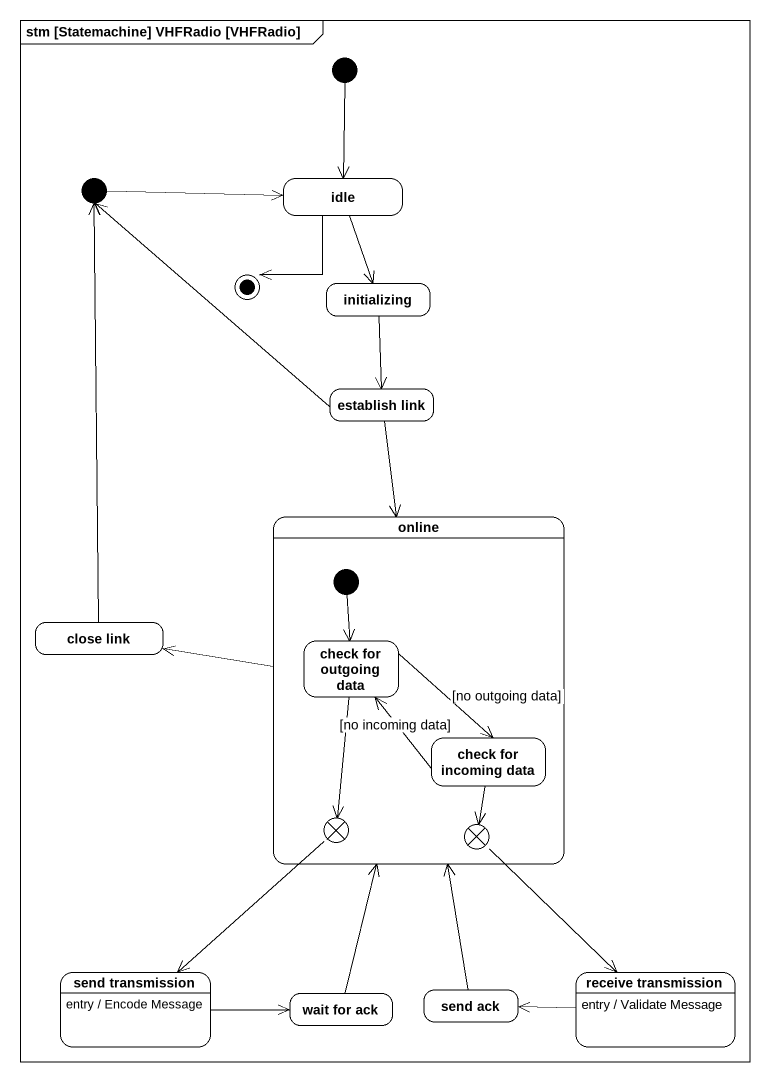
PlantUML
@startuml
mainframe stm [Statemachine] VHFRadio [VHFRadio]
hide empty description
state junction1 <<choice>>
state idle
state initializing
state "establish link" as establish_link
state online {
  state "check for outgoing data" as check_for_outgoing_data
  state "check for incoming data" as check_for_incoming_data
  state exit1 <<exitPoint>>
  state exit2 <<exitPoint>>
  [*] --> check_for_outgoing_data
}
state "close link" as close_link
state "send transmission" as send_transmission
send_transmission : entry / Encode Message
state "wait for ack" as wait_for_ack
state "send ack" as send_ack
state "receive transmission" as receive_transmission
receive_transmission : entry / Validate Message
[*] --> idle
junction1 -right-> idle
idle --> initializing
initializing --> establish_link
establish_link -up-> junction1
establish_link --> online
online -left-> close_link
close_link -up-> junction1
check_for_outgoing_data --> check_for_incoming_data : [no outgoing data]
check_for_outgoing_data --> exit1
check_for_incoming_data -up-> check_for_outgoing_data : [no incoming data]
check_for_incoming_data --> exit2
exit1 --> send_transmission
exit2 --> receive_transmission
send_transmission -right-> wait_for_ack
wait_for_ack -up-> online
send_ack -up-> online
receive_transmission -left-> send_ack
idle --> [*]
@enduml
